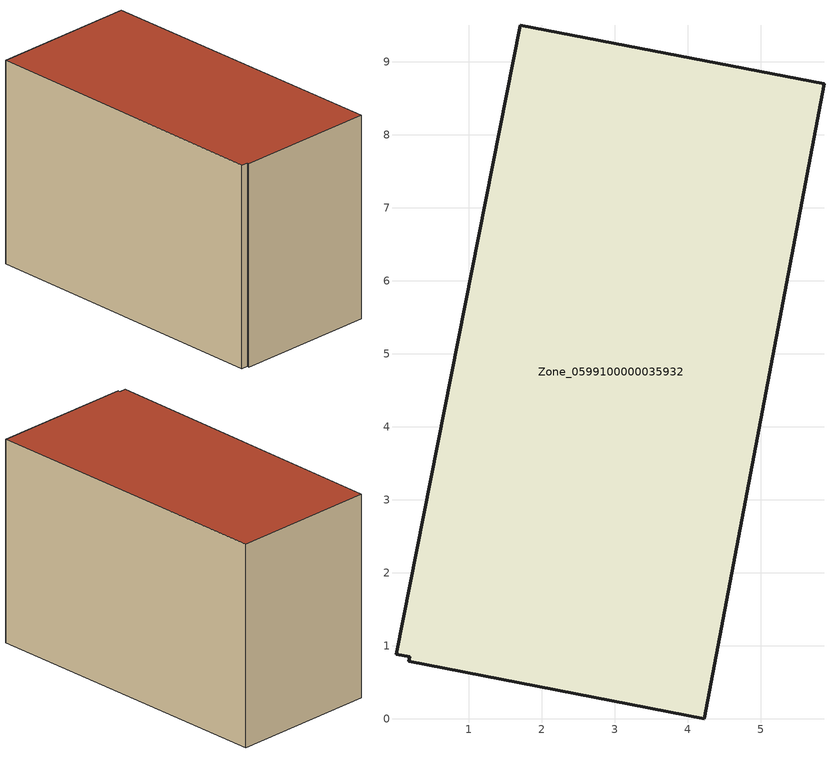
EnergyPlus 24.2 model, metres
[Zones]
Zone_0599100000035932
 floor ground (C_G): 0.19,0.85 0.01,0.89 1.71,9.5 5.87,8.7 4.23,0 0.18,0.79 z0
 wall outside (C_F): 4.23,0 5.87,8.7 1.71,9.5 0.01,0.89 0.19,0.85 0.18,0.79 4.23,0 z0:5.9
 roof outside (C_R): 0.01,0.89 0.19,0.85 0.18,0.79 4.23,0 5.87,8.7 1.71,9.5 z5.9
[BUILDING]
Pand.0599100000035932: North Axis=0; Terrain=City; Loads Convergence Tolerance Value=0.04; Temperature Convergence Tolerance Value=0.4; Solar Distribution=FullExterior; Maximum Number of Warmup Days=25; Minimum Number of Warmup Days=1
[Site:Location]
Rotterdam.The.Hague.AP_ZH_NLD Design_Conditions: Latitude=51.96; Longitude=4.45; Time Zone=1; Elevation=-4.5
[SITE:GROUNDTEMPERATURE:BUILDINGSURFACE]
18, 18, 18, 18, 18, 18, 18, 18, 18, 18, 18, 18
[MATERIAL] Thermal Absorptance=0.9; Solar Absorptance=0.7; Visible Absorptance=0.7
Name | Roughness | Thickness | Conductivity | Density | Specific Heat
G.TI.1946-1964 | MediumSmooth | 0.15 | 1 | 540 | 1210
F.TI.1946-1964 | Rough | 0.3 | 0.857143 | 1920 | 840
R.TI.1946-1964 | MediumRough | 0.2 | 0.277778 | 1500 | 1000
[CONSTRUCTION]
C_G: G.TI.1946-1964
C_F: F.TI.1946-1964
C_R: R.TI.1946-1964
[ZONE]
Zone_0599100000035932: Type=1; Multiplier=1; Ceiling Height=Autocalculate; Volume=Autocalculate; Floor Area=autocalculate; Part of Total Floor Area=Yes
[ZONEINFILTRATION:DESIGNFLOWRATE]
Infil_Zone_0599100000035932: Zone or ZoneList or Space or SpaceList=Zone_0599100000035932; Schedule=AlwaysOn; Design Flow Rate Calculation Method=Flow/Area; Flow Rate per Floor Area=0.003; Constant Term Coefficient=1; Temperature Term Coefficient=0; Velocity Term Coefficient=0; Velocity Squared Term Coefficient=0
[HVACTEMPLATE:ZONE:IDEALLOADSAIRSYSTEM]
Zone_0599100000035932: Maximum Heating Supply Air Temperature=50; Minimum Cooling Supply Air Temperature=13; Maximum Heating Supply Air Humidity Ratio=0.0156; Minimum Cooling Supply Air Humidity Ratio=0.0077; Heating Limit=NoLimit; Cooling Limit=NoLimit; Dehumidification Control Type=ConstantSensibleHeatRatio; Cooling Sensible Heat Ratio=0.7; Dehumidification Setpoint=60; Humidification Control Type=None; Humidification Setpoint=30; Outdoor Air Method=None; Outdoor Air Flow Rate per Person=0.00944; Outdoor Air Flow Rate per Zone Floor Area=0; Outdoor Air Flow Rate per Zone=0; Demand Controlled Ventilation Type=None; Outdoor Air Economizer Type=NoEconomizer; Heat Recovery Type=None; Sensible Heat Recovery Effectiveness=0.7; Latent Heat Recovery Effectiveness=0.65
[ZONECONTROL:THERMOSTAT]
ThermostatControl_Zone_0599100000035932: Zone or ZoneList=Zone_0599100000035932; Control Type Schedule=DualSetpointControlType; Control 1=Thermostat_Zone_0599100000035932; Temperature Difference Between Cutout And Setpoint=0
[THERMOSTATSETPOINT:DUALSETPOINT]
Thermostat_Zone_0599100000035932: Heating Setpoint Temperature Schedule=HeatingSetpoint_Zone_0599100000035932; Cooling Setpoint Temperature Schedule=CoolingSetpoint_Zone_0599100000035932
[SCHEDULE:COMPACT]
HeatingSetpoint_Zone_0599100000035932: Through: 12/31, For: AllDays, Until: 24:00, 21
CoolingSetpoint_Zone_0599100000035932: Through: 12/31, For: AllDays, Until: 24:00, 24
DualSetpointControlType: Through: 12/31, For: AllDays, Until: 24:00, 4
AlwaysOn: Through: 12/31, For: AllDays, Until: 24:00, 1
